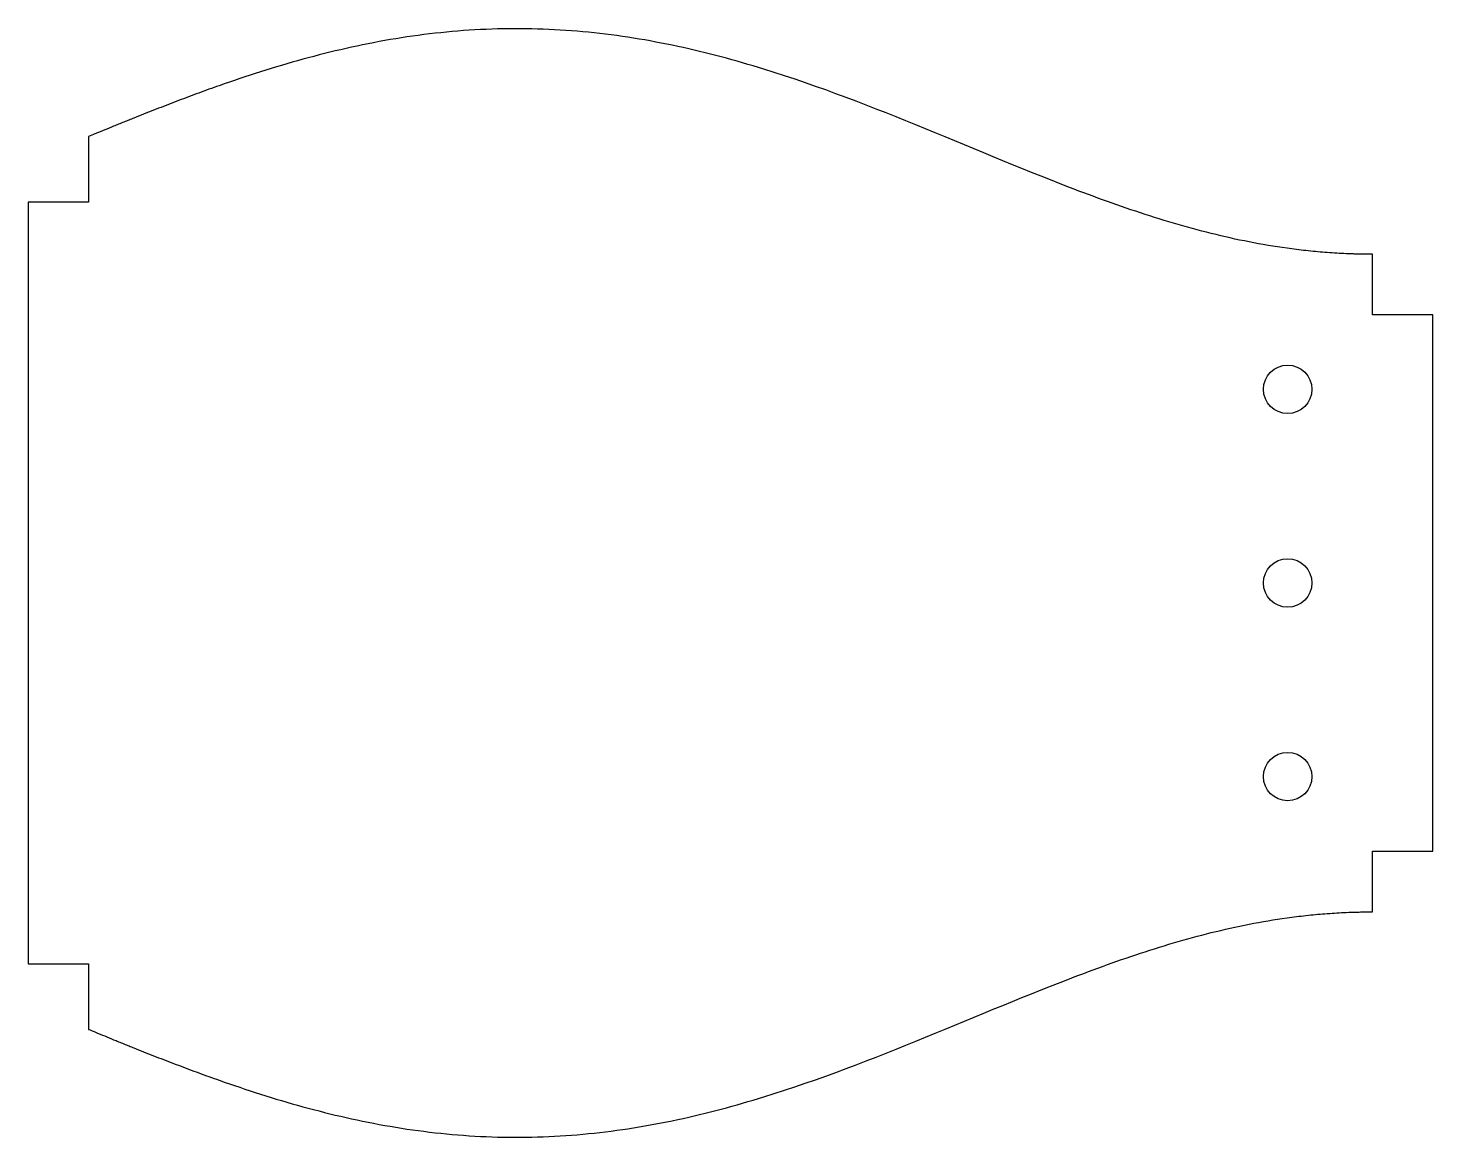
# Model space of a CAD drawing. Header units: millimetres. Extents: x -10 to 222, y -155 to 29.
import ezdxf

# ---------------------------------------------------------------- set-up
doc = ezdxf.new("R2010")
doc.units = ezdxf.units.MM

msp = doc.modelspace()

# ---------------------------------------------------------------- linework, layer by layer
at = {"color": 7, "linetype": 'Continuous', "lineweight": 25}
for p, q in [((0, 10.82), (0, 0)), ((0, 0), (-10, 0)), ((-10, 0), (-10, -125.9)), ((212.1, -18.64), (212.1, -8.64)), ((222.1, -18.64), (212.1, -18.64)), ((222.1, -107.26), (222.1, -18.64)), ((212.1, -117.3), (212.1, -107.26)), ((212.1, -107.26), (222.1, -107.26)), ((-10, -125.9), (0, -125.9)), ((0, -125.9), (0, -136.72))]:
    msp.add_line(p, q, dxfattribs=at)
for centre in [(198.1, -30.95), (198.1, -62.95), (198.1, -94.95)]:
    msp.add_circle(centre, 4, dxfattribs=at)
for points, knots in [([(212.1, -8.64), (211.98, -8.64), (211.78, -8.64), (211.37, -8.64), (210.94, -8.63), (210.38, -8.63), (209.74, -8.61), (208.71, -8.58), (207.39, -8.53), (205.31, -8.42), (202.69, -8.21), (196.43, -7.53), (187.04, -5.79), (174.56, -2.2), (157.91, 3.83), (136.9, 12.84), (114.67, 21.43), (95.62, 26.34), (80.78, 28.53), (65.65, 28.86), (50.67, 27.26), (36.2, 24.03), (25.77, 20.73), (19.04, 18.33), (16.24, 17.29), (14.02, 16.44), (12.38, 15.81), (10.75, 15.17), (9.03, 14.49), (7.75, 13.98), (6.69, 13.56), (5.82, 13.21), (4.94, 12.85), (3.85, 12.41), (2.7, 11.93), (1.32, 11.37), (0.35, 10.97), (0, 10.82)], [0.0830187, 0.0830187, 0.0830187, 0.0830187, 0.0846519, 0.0862851, 0.0879184, 0.0895516, 0.092818, 0.0960845, 0.1026174, 0.1091503, 0.1222161, 0.1352819, 0.1875451, 0.2398083, 0.2920716, 0.396598, 0.5011244, 0.5533876, 0.6056509, 0.6579141, 0.7101773, 0.7624405, 0.8147037, 0.8277695, 0.8408353, 0.8473682, 0.8539011, 0.860434, 0.8669669, 0.8734998, 0.8767663, 0.8800327, 0.8832992, 0.8865656, 0.8930985, 0.8996314, 0.9033955, 0.9033955, 0.9033955, 0.9033955]), ([(0, -136.72), (0.15, -136.79), (0.51, -136.93), (1.45, -137.32), (2.7, -137.83), (3.85, -138.31), (4.94, -138.75), (5.82, -139.11), (6.69, -139.46), (7.75, -139.89), (9.03, -140.4), (10.74, -141.08), (12.38, -141.72), (14.02, -142.35), (16.24, -143.19), (19.04, -144.23), (25.77, -146.63), (36.19, -149.94), (50.67, -153.17), (65.65, -154.77), (80.78, -154.44), (95.62, -152.25), (114.66, -147.35), (136.9, -138.77), (157.91, -129.77), (174.56, -123.73), (187.05, -120.15), (196.43, -118.41), (202.7, -117.73), (205.31, -117.52), (207.4, -117.41), (208.71, -117.36), (209.75, -117.33), (210.39, -117.32), (210.94, -117.31), (211.37, -117.31), (211.78, -117.3), (211.99, -117.3), (212.1, -117.3)], [0.0988461, 0.0988461, 0.0988461, 0.0988461, 0.1004794, 0.1026174, 0.1091503, 0.1156832, 0.1189497, 0.1222161, 0.1254826, 0.128749, 0.1352819, 0.1418148, 0.1483477, 0.1548806, 0.1614135, 0.1744793, 0.1875451, 0.2398083, 0.2920716, 0.3443348, 0.396598, 0.4488612, 0.5011244, 0.6056509, 0.7101773, 0.7624405, 0.8147037, 0.8669669, 0.8800327, 0.8930985, 0.8996314, 0.9061643, 0.9094308, 0.9126972, 0.9143305, 0.9159637, 0.9175969, 0.9192302, 0.9192302, 0.9192302, 0.9192302])]:
    msp.add_open_spline(points, degree=3, knots=knots, dxfattribs=at)

doc.saveas('drawing.dxf')
